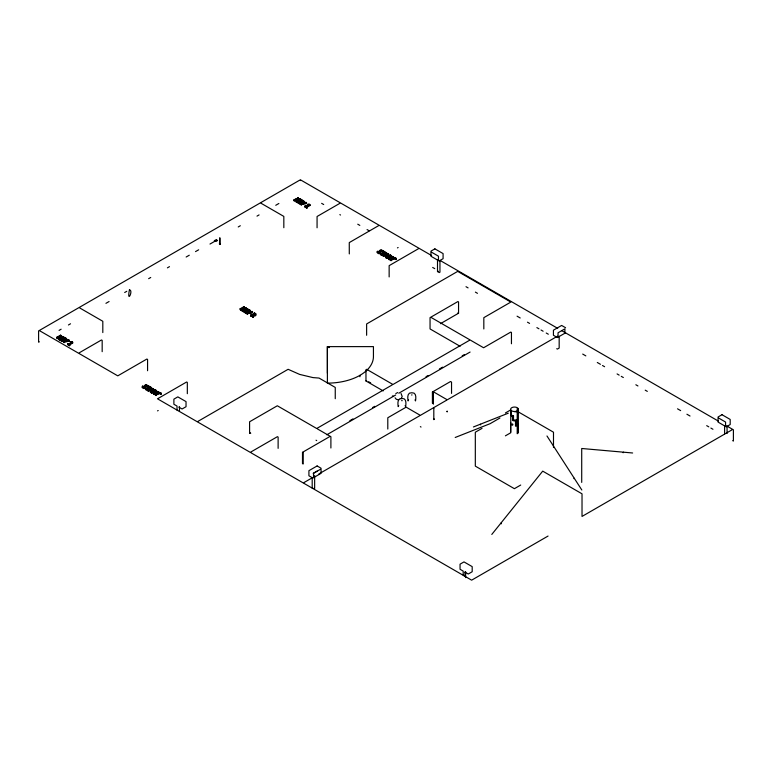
<?xml version="1.0" encoding="UTF-8"?>
<svg xmlns="http://www.w3.org/2000/svg" width="772" height="772" viewBox="0 0 772 772"><rect width="100%" height="100%" fill="white"/><g stroke="black" fill="none" stroke-linecap="round" stroke-linejoin="round"><path stroke-width="1.16" d="M154.313 394.579L154.612 391.877L156.542 391.684L156.687 390.613L155.182 389.696L151.341 391.915L151.852 393.16L153.956 392.62L153.647 394.202L154.313 394.579L154.612 391.877M389.349 259.778L389.648 257.076L391.568 256.883L391.713 255.802L390.207 254.895L386.376 257.115L386.888 258.359L388.992 257.809L388.683 259.392L389.349 259.778L389.648 257.076M153.647 394.202L153.956 391.665L151.341 391.915M388.683 259.392L388.992 256.864L386.376 257.115M59.454 339.941L59.898 336.795L63.198 336.717L63.198 337.673L59.898 337.75L59.454 339.941L58.797 339.555L59.183 336.766L56.665 337.374L57.176 338.618L59.183 337.721L59.241 336.476L61.007 335.453L61.007 336.409L60.496 335.164L61.007 335.453M242.813 311.492L243.257 308.346L246.558 308.269L246.558 309.225L245.93 307.912L242.601 308.018L242.147 311.106L242.813 311.492L243.257 308.346M296.786 202.332L297.23 199.176L300.53 199.108L300.53 200.064L297.23 200.131L296.786 202.332L296.13 201.946L296.516 199.157L293.997 199.765L293.997 200.72L296.516 200.112L296.516 199.157M58.797 339.555L59.183 337.721M242.147 311.106L242.533 308.317L240.015 308.925L240.526 310.17L242.533 309.273M296.13 201.946L296.516 200.112M219.46 244.068L220.213 244.01L219.46 244.068L219.827 237.747L220.213 244.01M402.26 400.658L401.585 400.658M412.036 394.936L411.572 394.974M391.24 256.391L390.285 255.445L388.837 256.275L391.24 256.391L390.207 255.85M66.006 341.243L66.71 339.699L66.141 338.416L65.244 340.433L63.603 341.378L63.603 342.334L69.239 341.166L68.698 339.892L66.006 340.288L66.006 341.243L69.239 341.166M249.491 309.968L248.594 311.985L246.953 312.93L246.953 313.886L252.598 312.708L252.058 311.444L249.356 311.84L250.06 310.296L249.491 309.968L250.06 311.251L250.06 310.296M302.576 202.824L300.935 203.769L300.935 204.725L302.576 203.769L303.473 200.807L304.043 202.09M66.006 340.288L66.71 338.744M304.043 201.135L303.338 202.679L306.03 202.283L306.571 203.547L300.935 204.725M382.97 251.749C381.493 251.151 379.216 252.762 377.228 251.566L377.228 252.521C377.73 253.988 381.464 254.432 380.914 252.531M380.278 253.129L379.506 251.315M398.709 405.551L398.217 406.622C397.705 403.447 397.242 398.005 401.923 398.458C406.593 398.005 406.13 403.447 405.628 406.622L405.126 405.551M408.571 399.848L408.07 400.919C407.548 397.734 407.105 392.292 411.794 392.755C416.475 392.292 416.04 397.734 415.519 400.919L415.018 399.848M491.793 534.436L542.716 471.132L582.02 493.819L582.02 516.439L732.078 429.801M150.984 391.703L153.522 388.741L147.761 389.85L148.282 391.095L149.7 390.68L151.167 391.529L150.444 392.35L150.984 392.658L150.444 391.394L151.167 390.574L149.7 389.725L147.761 389.85M151.611 391.915L153.522 389.696L153.522 388.741M386.203 255.773L385.479 256.593L386.01 257.858L386.01 256.902L388.557 253.94L382.796 255.04L383.317 256.294L384.736 255.879L386.203 256.729L386.203 255.773L384.736 254.924L382.796 255.04M386.01 257.858L388.557 254.895L388.557 253.94M151.457 391.192L152.673 389.812L150.279 390.507L150.279 389.561L152.673 388.856L151.457 390.236L150.279 389.561M386.492 256.391L387.708 254.056L387.708 255.001L385.305 255.706M401.054 398.854L402.193 396.47L401.035 393.517M395.824 393.537L397.696 392.552M517.838 413.329L517.838 408.176A3.86 2.229 0 0 1 517.23 410.868L516.429 411.225A3.86 2.229 0 0 1 511.151 410.405L511.151 414.738A3.86 2.229 0 0 0 513.496 415.77L513.496 419.987A3.86 2.229 0 0 0 516.429 419.765L516.429 425.169L518.224 423.78L518.224 432.745M391.143 257.452L389.281 257.491M144.808 385.855C145.802 387.969 143.341 389.445 142.839 386L142.202 387.322C142.733 389.329 147.722 388.741 145.29 386.762C145.068 384.437 148.591 388.316 147.742 386.347M39.266 341.832L38.6 342.208L38.6 330.908M59.058 330.397L61.142 329.2M68.438 324.983L70.522 323.786M105.938 303.338L109.064 301.534M124.688 292.511L126.772 291.305M148.649 278.673L150.733 277.476M167.408 267.845L169.483 266.649M186.158 257.018L189.285 255.214M195.528 251.604L198.655 249.8M214.278 240.787L216.363 239.581M238.239 226.949L240.324 225.742M256.999 216.121L259.083 214.915M275.749 205.294L278.875 203.49M209.984 244.048L216.893 240.092L217.569 240.488L215.784 241.511L215.118 241.125M293.997 199.765L298.339 197.844L298.339 198.8L296.573 199.813L296.573 198.858L298.339 197.844M56.665 337.374L60.496 335.164M293.997 200.72L298.339 198.8M299.941 203.625L298.06 202.534L299.478 201.714L301.244 202.737L301.698 201.521L299.478 200.759L298.06 201.589L299.941 202.679L299.497 203.895L297.095 202.505L297.095 201.55L300.926 199.34L303.328 200.72L303.328 201.675L300.983 200.845L300.926 199.34M62.619 341.243L60.727 340.153L60.727 339.197L62.619 340.288L62.165 341.504L59.762 340.114L59.762 339.169L63.603 336.949L65.996 338.339L65.543 339.555L63.651 338.464L63.651 337.509L62.6 338.117L62.6 339.062L64.365 340.085L64.365 339.13L62.6 338.117M299.932 201.453L299.932 200.498L300.983 199.89L303.328 200.72M60.727 339.197L62.146 338.377L64.365 339.13M60.718 339.564L63.603 337.904L65.996 339.284M60.727 340.153L62.146 339.333L64.365 340.085M297.095 201.55L299.941 202.679M59.762 339.169L62.619 340.288M63.651 337.509L65.996 338.339M300.935 203.769L306.571 202.592M63.603 341.378L69.239 340.211M307.198 207.89L306.513 206.539L307.198 206.935L306.802 208.112L304.94 207.031L304.94 206.076L306.021 206.249L308.597 204.773L307.893 204.368L308.597 205.728L306.88 206.713M307.893 204.368L309.572 204.31L309.977 205.497L306.513 207.494M69.866 345.499L69.181 344.148L69.866 344.544L69.47 345.721L67.608 344.64L67.608 343.694L68.689 343.868L71.265 342.382L71.265 343.337L69.548 344.322M71.265 343.337L70.57 341.977L72.645 342.16L72.645 343.106L69.181 345.103M304.94 207.031L306.021 207.205L306.021 206.249M306.513 206.539L309.977 204.541M67.608 344.64L67.994 343.463M70.57 342.932L70.918 341.774M69.181 344.148L72.645 342.16M304.94 206.076L307.198 206.935M67.608 343.694L69.866 344.544M339.844 203.345L317.07 216.498L317.07 227.788M378.55 225.694L349.262 242.601L349.291 253.911M240.015 308.925L243.855 306.706L244.357 307.96M242.601 308.018L244.357 307.005M245.959 309.659L247.715 310.682L247.715 311.637L245.506 310.875L244.077 311.705L244.077 310.749L245.969 311.84L245.515 313.056L243.112 311.666L243.112 310.711L246.953 308.501L249.346 309.881L249.346 310.836L247.011 310.006L245.959 310.614L245.959 309.659L247.011 309.061L249.346 309.881M244.077 310.749L245.506 309.929L247.715 310.682M243.112 310.711L245.969 311.84M246.953 312.93L252.598 311.763M246.953 313.886L248.594 312.94M253.467 317.138L251.575 316.047L251.575 315.092L253.467 316.182L253.467 317.138L250.659 316.018L251.199 314.754C260.28 315.179 250.958 311.589 255.156 314.609M251.575 315.092C253.438 316.066 258.601 313.972 254.422 312.988L253.872 314.252L255.021 314.108M250.659 316.018L251.199 314.754M250.659 315.063L253.467 316.182M142.202 387.322L142.868 386.975M377.228 252.521L377.875 252.155L378.598 253.148M142.868 386.019C145.966 389.213 143.582 385.141 145.628 384.659A1.727 0.994 0 0 1 146.603 384.755C149.643 387.139 146.091 384.36 145.165 385.633C147.877 387.65 142.868 388.499 142.202 386.367M145.995 389.783L149.884 388.123L151.63 388.605L151.63 387.65L148.542 385.865L148.089 386.125L149.372 386.868L149.372 387.824L145.995 389.783L145.995 388.827L149.372 386.868M382.507 252.309L383.124 251.006L381.638 249.954A1.727 0.994 0 0 0 380.654 249.858L379.399 250.639L380.326 251.962M148.089 385.807L148.089 387.081L148.542 385.865M384.408 252.068L381.03 254.027L381.03 254.972L384.919 253.322L386.666 253.805L386.666 252.849L383.578 251.064L383.124 251.325L384.408 252.068L384.408 253.023L383.124 252.28L383.124 251.006M145.995 388.827L149.884 387.168L151.63 387.65M381.03 254.027L384.919 252.367L386.666 252.849M381.03 254.972L383.568 253.515M397.455 247.899L398.13 247.503M153.802 391.086L155.249 390.246L156.243 391.086L155.143 391.626L153.802 391.086L153.802 392.031M151.341 392.871L155.182 390.651L156.938 391.906L156.098 392.832L154.612 392.832M158.897 393.324L157.604 392.581L157.604 391.626L161.145 393.141L161.145 394.096L159.408 393.614L155.51 395.274L155.51 394.318L158.897 392.369L158.897 393.324L155.51 395.274M393.932 258.523L392.639 257.771L392.639 256.825L396.181 258.34L396.181 259.296L394.434 258.813L390.545 260.473L390.545 259.517L393.932 257.568L393.932 258.523L390.545 260.473M392.639 257.771L393.093 256.555M155.51 394.318L159.408 392.658L161.145 393.141M390.545 259.517L394.434 257.858L396.181 258.34M157.517 398.806L186.631 381.995L187.326 382.401L187.326 393.691M418.453 248.729L389.146 265.645L389.146 276.936M157.546 410.887L158.212 410.501M437.502 259.778L437.502 271.561L438.168 271.175M392.301 384.871L316.713 428.508L277.322 405.773L249.588 421.782L249.588 433.082L250.051 432.822M250.746 433.217L249.588 433.082M440.445 323.69L458.558 313.229L458.558 301.929L457.902 301.553L430.052 317.63L430.052 328.94L460.083 346.271M365.967 369.663L365.967 380.972L366.623 380.596M469.405 340.356L392.958 384.495L366.623 369.286M349.851 420.682L352.949 418.887M372.625 407.529L374.7 406.333M392.301 396.171L392.958 395.795M426.019 376.707L428.084 375.51M439.442 368.948L442.549 367.163M462.177 355.834L464.242 354.637M326.797 434.781L395.708 394.994M398.806 393.209L470.09 352.051M302.489 452.334L303.174 452.71L303.155 464.02L302.489 463.634L302.499 452.324L329.548 436.711M432.407 392.002L433.401 392.581L433.401 403.862L432.407 403.283L432.407 392.002L450.539 381.522L451.543 382.101L451.543 393.392M313.191 473.352L317.109 471.094M320.38 469.328L313.528 473.284L313.528 476.942M312.631 477.559L303.271 482.963L250.958 452.759M318.865 473.96L419.698 415.741M446.612 400.205L433.806 407.597L433.806 419.659M557.471 336.196L447.277 399.819L434.076 392.195M565.577 332.828L557.374 337.557L553.437 335.28L553.437 330.184L561.63 325.446L565.577 327.724M447.277 411.109L446.612 411.486L447.287 411.881M505.409 412.962L510.765 409.864A3.86 2.229 0 0 1 512.56 407.355A3.86 2.229 0 0 1 517.23 407.712L517.211 424.812M482.017 428.354L475.32 432.223L475.32 466.124L514.393 488.686L520.714 485.038M499.966 417.99L490.075 423.703L455.21 437.473M505.409 435.833L510.765 432.745L510.765 409.864M464.966 572.12L468.247 574.011L472.194 571.734L472.194 566.629L463.991 561.9L460.054 564.178L460.054 569.273L463.181 571.087L463.181 575.101L464.966 576.124L464.966 572.12L465.632 571.724L465.632 577.62M548.052 536.048L471.634 580.168L303.946 483.349M255.175 315.352L253.042 315.709M517.211 425.623L515.493 426.202L515.493 420.808A3.86 2.229 0 0 1 513.496 420.808M473.419 426.964L508.285 413.194M309.244 205.381L309.977 205.497M387.708 254.056L385.305 254.75L386.492 255.435M380.085 250.929L380.654 250.813A1.727 0.994 0 0 1 381.638 250.91M147.761 390.806L149.816 390.217M303.338 203.634L305.133 203.374M249.356 312.795L252.598 312.708M296.573 198.858L300.53 199.108M296.573 199.813L300.53 200.064M59.241 336.476L63.198 336.717M60.351 337.393L63.198 337.673M243.257 309.292L245.457 309.244M398.699 399.906L396.316 399.288L395.071 397.792M327.376 346.628L373.436 346.618L373.436 356.529A46.05 26.586 0 0 1 327.396 383.124L327.376 346.628L327.396 373.223M251.575 316.047C252.579 316.028 256.931 316.501 255.87 314.532M632.635 452.99L581.712 448.493L581.712 482.394M389.648 258.031L391.568 257.838L391.713 256.758M147.191 385.961L146.603 385.71A1.727 0.994 0 0 0 145.947 385.604M431.606 252.232L438.467 256.188L438.467 259.846M718.713 418.086L725.574 422.043L725.574 425.7M300.385 179.789L431.625 255.561M439.963 260.376L557.702 328.351M561.63 330.59L718.163 420.991M726.5 425.806L733.4 429.792L733.4 441.073L732.744 440.696M300.385 180.571L299.71 180.156L39.266 330.522L78.551 353.209L101.489 339.969L102.174 340.365L102.174 351.665M321.644 203.345L323.7 204.532M357.754 224.198L359.82 225.395M367.067 229.573L369.141 230.77M432.667 267.45L434.752 268.656M466.008 286.702L468.093 287.898M475.388 292.115L477.472 293.321M517.066 316.173L520.193 317.977M527.488 322.194L529.573 323.391M536.868 327.608L538.943 328.804M541.027 330.011L543.112 331.217M546.238 333.022L548.323 334.218M582.706 354.078L585.832 355.882M597.296 362.493L600.423 364.297M602.507 365.503L604.592 366.71M617.089 373.928L619.173 375.124M621.257 376.331L623.342 377.537M635.848 384.755L637.933 385.961M645.228 390.169L647.312 391.375M677.527 408.813L680.653 410.617M686.906 414.226L690.033 416.031M706.698 425.661L708.783 426.858M710.867 428.064L712.952 429.271M339.844 214.635L340.52 215.021M437.502 271.561L439.278 272.584L439.953 272.198L439.953 260.897M300.926 200.295L303.328 201.675M306.03 203.239L306.571 203.547M299.932 200.498L301.698 201.521M556.718 348.703L557.384 349.089L559.169 348.066L559.169 336.283M296.13 200.99L296.786 201.376M392.639 256.825L393.932 257.568M382.468 251.334C378.965 247.146 382.458 256.69 377.228 251.566M388.557 254.895L387.93 253.573M394.125 258.109L396.181 259.296M385.479 256.593L386.01 256.902M388.683 258.446L389.349 258.823M457.902 312.853L458.558 313.229M261.052 203.258L283.826 216.411L283.826 227.711M431.384 317.61L483.6 347.757L510.774 332.076L511.45 332.462L511.45 343.772M517.51 411.428L553.495 432.204L553.495 447.403M433.806 408.378L433.131 407.983L420.354 415.365L406.14 407.162L387.795 417.758L387.795 429.039M245.93 307.912L246.558 308.269M249.346 310.836L246.953 309.456L246.953 308.501M368.649 381.764L370.676 382.931M365.967 380.972L383.182 390.912M242.147 310.151L242.813 310.537M420.354 426.646L421.029 427.041M317.398 428.904L330.898 436.701L330.898 448.001M316.028 440.204L316.713 440.6M79.728 307.951L102.811 321.277L102.811 332.578M157.604 391.626L158.897 392.369M66.71 339.699L66.141 338.416M72.645 343.106L72.24 341.928M152.895 389.329L153.522 389.696M159.09 392.909L161.145 394.096M70.57 341.977L71.265 342.382M148.089 387.081L149.372 387.824M178.805 407.095L182.086 408.986L186.033 406.709L186.033 401.604L177.83 396.876L173.883 399.153L173.883 404.258L177.02 406.062L177.02 410.077M153.647 393.247L154.313 393.623M58.797 338.609L59.454 338.985M313.982 488.174L314.648 488.56L314.648 475.6M79.246 353.605L117.769 375.848L146.883 359.038L147.568 359.434L147.568 370.734M158.212 399.211L197.265 421.763L288.12 369.305L299.613 374.401L313.007 377.604L319.039 378.058L335.251 387.419L335.251 398.709M197.921 422.139L250.253 452.353L277.428 436.662L278.123 437.068L278.123 448.358M391.115 256.912L390.285 256.4L390.207 254.895M156.079 391.713L155.249 391.201L155.182 389.696M433.903 418.829L434.472 419.264M546.972 435.977L581.837 490.008M727.06 426.752L727.06 433.526M724.609 425.633L724.609 433.874M564.901 332.481L564.901 328.824L558.04 332.79L558.04 336.438M518.359 409.295L518.359 432.166M517.838 433.275L517.838 425.16L517.23 425.623L517.211 433.748M512.56 420.586L512.56 416.378A3.86 2.229 0 0 1 510.765 415.018M510.63 432.166L510.63 423.307A3.86 2.229 0 0 1 510.765 422.728M483.822 328.959L483.822 317.668L510.842 302.074L457.709 271.377L366.623 323.96L366.623 335.27M433.382 392.562L433.382 403.852M395.727 258.601L395.727 259.556M394.434 257.858L394.434 258.813M391.057 259.817L391.057 260.762M388.992 256.864L388.992 257.809M388.412 256.526L388.412 257.481M386.888 257.404L386.888 258.359M386.212 253.11L386.212 254.065M384.919 252.367L384.919 253.322M384.736 254.924L384.736 255.879M383.578 251.064L383.578 252.019M383.317 255.339L383.317 256.294M381.542 254.316L381.542 255.271M377.904 251.218L377.904 252.174M377.875 251.199L377.875 252.155M359.955 375.327L359.945 376.736M329.422 347.603L328.968 346.58L328.525 347.603M312.197 477.897L312.197 488.078M309.572 204.31L309.572 205.265M308.25 204.165L308.25 205.12M306.802 207.157L306.802 208.112M305.326 205.854L305.326 206.809M303.473 200.807L303.473 201.762M303.135 203.084L303.135 204.04M302.875 200.981L302.875 201.936M301.447 204.059L301.447 205.014M301.244 201.781L301.244 202.737M299.478 200.759L299.478 201.714M299.497 202.94L299.497 203.895M297.828 197.545L297.828 198.5M297.23 199.176L297.23 200.131M296.033 199.166L296.033 200.122M294.499 200.054L294.499 201.01M254.422 312.988L254.422 313.943M253.023 316.433L253.023 317.388M252.058 311.444L252.058 312.399M249.163 312.245L249.163 313.2M248.893 310.151L248.893 311.097M247.465 313.229L247.465 314.175M247.262 310.942L247.262 311.898M247.011 309.061L247.011 310.006M245.506 309.929L245.506 310.875M245.515 312.1L245.515 313.056M243.855 306.706L243.855 307.661M242.061 308.337L242.061 309.292M240.526 309.215L240.526 310.17M179.471 406.709L179.471 411.418M160.692 393.402L160.692 394.357M159.408 392.658L159.408 393.614M156.021 394.617L156.021 395.573M153.956 391.665L153.956 392.62M153.377 391.327L153.377 392.282M151.852 392.205L151.852 393.16M151.177 387.911L151.177 388.866M150.444 391.394L150.444 392.35M149.884 387.168L149.884 388.123M149.7 389.725L149.7 390.68M148.282 390.14L148.282 391.095M147.433 386.135L147.471 387.119M146.506 389.117L146.506 390.072M69.47 344.775L69.47 345.721M68.698 339.892L68.698 340.848M65.813 340.693L65.813 341.649M65.543 338.599L65.543 339.555M64.115 341.678L64.115 342.633M63.912 339.39L63.912 340.346M63.603 336.949L63.603 337.904M62.58 336.36L62.58 337.316M62.146 338.377L62.146 339.333M62.165 340.548L62.165 341.504M59.898 336.795L59.898 337.75M58.701 336.785L58.701 337.74M57.176 337.663L57.176 338.618M480.377 424.214A16.907 9.766 60 0 1 480.666 424.889M573.963 478.65A8.724 5.037 60 0 1 574.262 478.264M500.835 523.194A10.683 6.166 -60 0 1 501.327 523.802M623.12 452.749A5.25 3.03 -60 0 1 623.554 452.189M511.768 416.629A3.86 2.229 0 0 1 513.496 416.05M514.499 411.65A3.86 2.229 0 0 1 516.429 411.949M512.56 416.783A3.86 2.229 0 0 1 513.496 416.562M511.575 424.407C512.782 426.993 513.785 422.593 511.575 424.407M129.416 289.905C126.608 304.448 133.778 290.253 129.455 289.847M434.887 248.854L430.94 251.132L430.94 256.236L439.143 260.975L443.089 258.688L443.089 253.592L434.887 248.854M317.118 465.95L308.916 470.679L308.916 475.784L312.863 478.061L321.055 473.332L321.055 468.228L317.118 465.95M721.994 414.709L718.057 416.986L718.057 422.091L726.249 426.829L730.196 424.542L730.196 419.447L721.994 414.709"/></g></svg>
